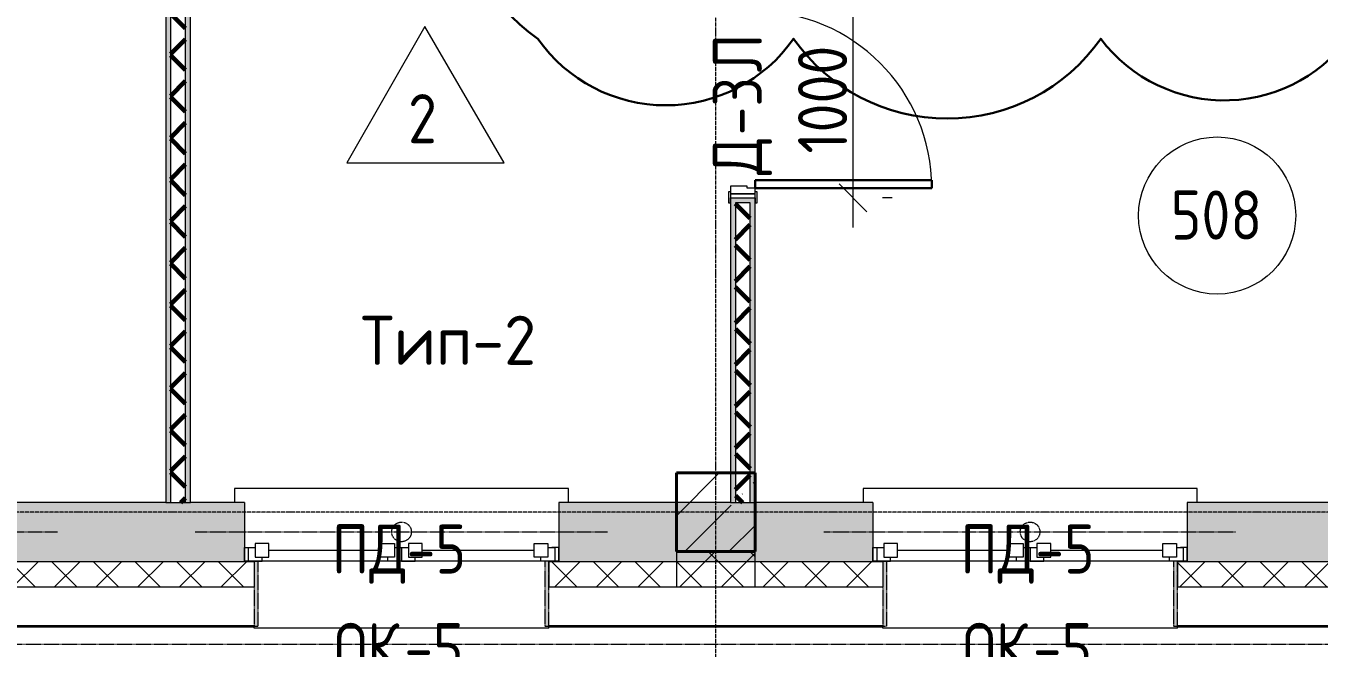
# Model space of a CAD drawing. Header units: millimetres. Extents: x -60946 to 138510, y -262288 to 24501.
# Drawn here: x 52097 to 58681, y -258000 to -254833 of the extents above; entities that cross this region are included whole.
import ezdxf

# ---------------------------------------------------------------- set-up
doc = ezdxf.new("R2010")
doc.units = ezdxf.units.MM
doc.linetypes.add('ADSK_Линия сетки', pattern=[25, 20, -2.5, 0, -2.5])
doc.linetypes.add('ADSK_Невидимые', pattern=[5, 3, -2])
for name, color, linetype, lineweight in [('2)Тип-2', 3, 'Continuous', 60), ('_ Окна', 7, 'Continuous', 18), ('Двери', 7, 'Continuous', 9), ('Марки дверей', 7, 'Continuous', 20), ('Марки окон', 7, 'Continuous', 20), ('Марки помещений', 7, 'Continuous', 20), ('Несущие колонны', 7, 'Continuous', 18), ('Обобщенные модели', 7, 'ADSK_Невидимые', 18), ('Окна', 7, 'Continuous', 9), ('Оси', 7, 'Continuous', 9), ('Панели витража', 7, 'Continuous', 9), ('Размеры', 7, 'Continuous', 9), ('Стены внутренние', 7, 'Continuous', 18), ('Стены наружные', 7, 'Continuous', 18), ('Стены несущие', 7, 'Continuous', 30), ('Стены отделка', 7, 'Continuous', 30), ('Стены штриховка', 7, 'Continuous', 9)]:
    doc.layers.add(name, color=color, linetype=linetype, lineweight=lineweight)
doc.layers.add('2)Тип-4', color=7, linetype='Continuous', lineweight=30, true_color=0x0080c0)
doc.styles.add('GOST Common_2', font='', dxfattribs={"width": 0.9, "height": 250})
doc.styles.add('GOST Common_4', font='', dxfattribs={"height": 250})
doc.styles.get('GOST Common_2').set_extended_font_data('GOST Common')
doc.styles.get('GOST Common_4').set_extended_font_data('GOST Common')
doc.dimstyles.new('ADSK_Основной_2_5_мм', dxfattribs={"dimscale": 304.8, "dimtxt": 251.428749, "dimasz": 0.463911, "dimexe": 0.492126, "dimexo": 0.984252, "dimgap": 0.098425, "dimtad": 1, "dimrnd": 0.01, "dimdsep": 46, "dimtxsty": 'GOST Common_2', "dimblk1": 'OBLIQUE', "dimblk2": 'OBLIQUE', "dimsah": 1, "dimcen": 0.09, "dimdle": 0.492126, "dimazin": 2, "dimtfac": 1, "dimtdec": 4, "dimtix": 1, "dimtmove": 0, "dimatfit": 3, "dimfxl": 1, "dimtvp": 1, "dimtolj": 1, "dimtzin": 0, "dimlwd": 20, "dimlwe": 20, "dimarcsym": 2})
pattern_1 = [(45, (9.36, -250313.7), (-106.066, 106.066), []), (135, (9.36, -250313.7), (-106.066, -106.066), [])]

# ---------------------------------------------------------------- blocks, each defined once
blk = doc.blocks.new('ADSK_КолоннаЖБ_Прямоугольная - 400x400 мм-1807143-Маркировочный 5-й')
at = {"layer": 'Несущие колонны', "lineweight": 40}
for p, q in [((-200, 200), (200, 200)), ((-200, -200), (-200, 200)), ((200, 200), (200, -200)), ((200, -200), (-200, -200))]:
    blk.add_line(p, q, dxfattribs=at)
blk = doc.blocks.new('ОКНО L03 _2СТ_RS - ОК-5_1600х2000h-3556615-Маркировочный 5-й')
at = {"layer": '_ Окна'}
for p, q in [((-838.1, 149), (-838.1, 79)), ((-838.1, 149), (-833.1, 149)), ((-818.1, 149), (-748.1, 149)), ((-818.1, 79), (-818.1, 149)), ((-748.1, 149), (-748.1, 129)), ((-108.1, 149), (-108.1, 129)), ((-38.1, 149), (-108.1, 149)), ((-38.1, 79), (-38.1, 149)), ((-38.1, 149), (31.9, 149)), ((-38.1, 79), (-38.1, 149)), ((31.9, 149), (31.9, 129)), ((671.9, 149), (671.9, 129)), ((741.9, 149), (671.9, 149)), ((741.9, 79), (741.9, 149)), ((761.9, 149), (756.9, 149)), ((761.9, 149), (761.9, 79)), ((-838.1, 79), (-803.1, 79)), ((-783.1, 79), (-818.1, 79)), ((-783.1, 59), (-783.1, 129)), ((-783.1, 129), (-713.1, 129)), ((-713.1, 129), (-713.1, 59)), ((-713.1, 94), (-143.1, 94)), ((-143.1, 129), (-143.1, 59)), ((-73.1, 129), (-143.1, 129)), ((-73.1, 59), (-73.1, 129)), ((-38.1, 79), (-73.1, 79)), ((-3.1, 79), (-38.1, 79)), ((-3.1, 59), (-3.1, 129)), ((-3.1, 129), (66.9, 129)), ((66.9, 129), (66.9, 59)), ((66.9, 94), (636.9, 94)), ((636.9, 129), (636.9, 59)), ((706.9, 129), (636.9, 129)), ((706.9, 59), (706.9, 129)), ((741.9, 79), (706.9, 79)), ((761.9, 79), (726.9, 79)), ((-713.1, 59), (-783.1, 59)), ((-143.1, 59), (-73.1, 59)), ((66.9, 59), (-3.1, 59)), ((636.9, 59), (706.9, 59))]:
    blk.add_line(p, q, dxfattribs=at)
blk = doc.blocks.new('Подоконник_ - ПД-5-3556619-Маркировочный 5-й')
at = {"layer": 'Окна'}
for p, q in [((-850, -229), (-850, -300)), ((850, -300), (850, -229)), ((-850, -300), (850, -300))]:
    blk.add_line(p, q, dxfattribs=at)
blk = doc.blocks.new('Отлив_ - ОЦC-V2-Маркировочный 5-й')
at = {"layer": 'Окна'}
for p, q in [((-750, 341), (-750, 333.5)), ((-750, 341), (750, 341)), ((-750, 341), (750, 341)), ((750, 341), (750, 333.5)), ((-730, 0), (730, 0))]:
    blk.add_line(p, q, dxfattribs=at)
blk = doc.blocks.new('Дверь однопольная медицин облиц CPL - Д-3Л 1000х2200 Дверной блок однопольный глухой_ левое открывание-2653059-Маркировочный 5-й')
at = {"layer": 'Двери', "lineweight": 30}
for p, q in [((450, 962.5), (410, 962.5)), ((410, 962.5), (410, 62.5)), ((450, 62.5), (450, 962.5)), ((410, 62.5), (450, 62.5))]:
    blk.add_line(p, q, dxfattribs=at)
at = {"layer": 'Двери'}
for p, q in [((-525, 72.5), (-525, 62.5)), ((-470, 72.5), (-525, 72.5)), ((-470, 62.5), (-470, 72.5)), ((525, 72.5), (470, 72.5)), ((470, 72.5), (470, 62.5)), ((525, 62.5), (525, 72.5)), ((-525, 62.5), (-500, 62.5)), ((-480, 62.5), (-500, 62.5)), ((-500, 62.5), (-500, -62.5)), ((-450, 62.5), (-480, 62.5)), ((-480, 62.5), (-480, -62.5)), ((-480, -62.5), (-480, 62.5)), ((-450, 22.5), (-450, 62.5)), ((-440, 22.5), (-450, 22.5)), ((-440, -62.5), (-440, 22.5)), ((450, 22.5), (440, 22.5)), ((440, 22.5), (440, -62.5)), ((480, 62.5), (450, 62.5)), ((450, 62.5), (450, 22.5)), ((480, -62.5), (480, 62.5)), ((500, 62.5), (480, 62.5)), ((480, 62.5), (480, -62.5)), ((500, -62.5), (500, 62.5)), ((500, 62.5), (525, 62.5)), ((-500, -62.5), (-525, -62.5)), ((-525, -62.5), (-525, -72.5)), ((-500, -62.5), (-480, -62.5)), ((-480, -62.5), (-440, -62.5)), ((-470, -72.5), (-470, -62.5)), ((440, -62.5), (480, -62.5)), ((470, -62.5), (470, -72.5)), ((480, -62.5), (500, -62.5)), ((525, -62.5), (500, -62.5)), ((525, -72.5), (525, -62.5)), ((-525, -72.5), (-470, -72.5)), ((470, -72.5), (525, -72.5))]:
    blk.add_line(p, q, dxfattribs=at)
blk.add_arc((450, 62.5), 900, 90, 180, dxfattribs=at)
blk = doc.blocks.new('Системная панель - 1_Алюминиевая панель RAL 1013-3049550-Маркировочный 5-й')
at = {"layer": 'Панели витража', "lineweight": 18}
for p, q in [((24127.5, 2.5), (23927.5, 2.5)), ((23927.5, -2.5), (23927.5, 2.5)), ((24127.5, -2.5), (24127.5, 2.5)), ((25827.5, 2.5), (25627.5, 2.5)), ((25627.5, -2.5), (25627.5, 2.5)), ((25827.5, -2.5), (25827.5, 2.5)), ((29927.5, 2.5), (29027.5, 2.5)), ((29027.5, -2.5), (29027.5, 2.5)), ((23927.5, -2.5), (24127.5, -2.5)), ((25627.5, -2.5), (25827.5, -2.5)), ((29027.5, -2.5), (29927.5, -2.5))]:
    blk.add_line(p, q, dxfattribs=at)
blk = doc.blocks.new('Системная панель - 1_Алюминиевая панель RAL 1013-V10-Маркировочный 5-й')
at = {"layer": 'Панели витража', "lineweight": 18}
for p, q in [((450, 2.5), (-450, 2.5)), ((-450, 2.5), (-450, -2.5)), ((450, -2.5), (450, 2.5)), ((-450, -2.5), (450, -2.5))]:
    blk.add_line(p, q, dxfattribs=at)
blk = doc.blocks.new('Системная панель - 1_Алюминиевая панель гладкая RAL 1013-V9-Маркировочный 5-й')
at = {"layer": 'Панели витража', "lineweight": 18}
for p, q in [((100, 2.5), (-100, 2.5)), ((-100, 2.5), (-100, -2.5)), ((100, -2.5), (100, 2.5)), ((-100, -2.5), (100, -2.5))]:
    blk.add_line(p, q, dxfattribs=at)
blk = doc.blocks.new('Системная панель - 1_Алюминиевая панель RAL 1013-1325619-Маркировочный 5-й')
at = {"layer": 'Панели витража', "lineweight": 18}
for p, q in [((650, 2.5), (-650, 2.5)), ((-650, 2.5), (-650, -2.5)), ((650, -2.5), (650, 2.5)), ((-650, -2.5), (650, -2.5))]:
    blk.add_line(p, q, dxfattribs=at)
blk = doc.blocks.new('Обобщенные модели 7 - Обобщенные модели 7-1212709-Маркировочный 5-й')
at = {"layer": 'Обобщенные модели'}
h = blk.add_hatch(color=256, dxfattribs=at)
h.paths.add_polyline_path([(53270, -7574), (53270, -7244), (53250, -7244), (53250, -7574)])
h.paths.add_polyline_path([(54750, -7574), (54750, -7244), (54730, -7244), (54730, -7574)])
h = blk.add_hatch(color=256, dxfattribs=at)
h.paths.add_polyline_path([(56450, -7574), (56470, -7574), (56470, -7244), (56450, -7244)])
h.paths.add_polyline_path([(57950, -7574), (57950, -7244), (57930, -7244), (57930, -7574)])
for p, q in [((53270, -7244), (53250, -7244)), ((53250, -7244), (53250, -7574)), ((53270, -7574), (53270, -7244)), ((54750, -7244), (54730, -7244)), ((54730, -7244), (54730, -7574)), ((54750, -7574), (54750, -7244)), ((56470, -7244), (56450, -7244)), ((56450, -7244), (56450, -7574)), ((56470, -7574), (56470, -7244)), ((57950, -7244), (57930, -7244)), ((57930, -7244), (57930, -7574)), ((57950, -7574), (57950, -7244)), ((53250, -7574), (53270, -7574)), ((54730, -7574), (54750, -7574)), ((56450, -7574), (56470, -7574)), ((57930, -7574), (57950, -7574))]:
    blk.add_line(p, q, dxfattribs=at)
blk = doc.blocks.new('Обобщенные модели 13 - Обобщенные модели 1-3016844-Маркировочный 5-й')
at = {"layer": 'Обобщенные модели'}
blk.add_line((61889.5, -7667.5), (-3637.6, -7667.5), dxfattribs=at)
blk = doc.blocks.new('BS_Перемычка металлическая - BS_Перемычка металлическая-3881251-Маркировочный 5-й')
at = {"layer": 'Обобщенные модели', "linetype": 'ADSK_Невидимые', "lineweight": 18}
blk.add_line((-1050, 0), (1050, 0), dxfattribs=at)
blk.add_circle((0, 0), 50, dxfattribs=at)
blk = doc.blocks.new('ADSK_Марка_Помещение_ОдноЗначение - Номер-159740-Маркировочный 5-й')
at = {"layer": 'Марки помещений'}
blk.add_circle((0, 0), 4, dxfattribs=at)
blk = doc.blocks.new('_Oblique')
at = {"color": 0, "linetype": 'ByBlock', "lineweight": -2}
blk.add_line((-0.5, -0.5), (0.5, 0.5), dxfattribs=at)
blk = doc.blocks.new('*D6883')
at = {"layer": 'Defpoints', "color": 0, "transparency": 16777216}
for p in [(56207.9, -254708.7), (56307.9, -254708.7), (56207.9, -255708.7)]:
    blk.add_point(p, dxfattribs=at)
at = {"layer": 'Размеры', "color": 0, "lineweight": 20, "transparency": 16777216}
for p, q in [((56307.9, -255858.7), (56307.9, -254558.7)), ((56507.9, -254708.7), (56457.9, -254708.7)), ((56507.9, -255708.7), (56457.9, -255708.7))]:
    blk.add_line(p, q, dxfattribs=at)
at = {"layer": 'Размеры', "color": 0, "lineweight": 20, "transparency": 16777216, "xscale": 141.4, "yscale": 141.4, "zscale": 141.4}
for p, rotation in [((56307.9, -254708.7), 90), ((56307.9, -255708.7), 270)]:
    blk.add_blockref('_Oblique', p, dxfattribs=dict(at, rotation=rotation))
at = {"layer": 'Размеры', "color": 0, "lineweight": 9, "transparency": 16777216, "insert": (56152.9, -255208.7), "char_height": 250, "width": 700.591, "attachment_point": 5, "rotation": 90, "style": 'GOST Common_2'}
blk.add_mtext('\\A1;1000', dxfattribs=at)
blk = doc.blocks.new('ADSK_Марка_Помещение_ТипПола_ГОСТ21-501-2011 - Отделка пола-1456712-Маркировочный 5-й')
at = {"layer": 'Марки помещений'}
for p, q in [((0, 6.934), (-3.965, 0)), ((4.041, 0), (0, 6.934)), ((-3.965, 0), (4.041, 0))]:
    blk.add_line(p, q, dxfattribs=at)

msp = doc.modelspace()

# ---------------------------------------------------------------- hatches: boundary and pattern name
at = {"layer": '2)Тип-2'}
h = msp.add_hatch(dxfattribs=at)
h.set_pattern_fill('FP_4', color=256, style=0, pattern_type=2)
h.set_pattern_definition(pattern_1)
h.paths.add_polyline_path([(55709.3615, -257258.7359), (55784.3615, -257258.7359), (55784.3615, -255733.7359), (55709.3615, -255733.7359)])
h.paths.add_polyline_path([(55784.3615, -254683.7359), (55784.3615, -251508.7359), (55709.3615, -251508.7359), (55709.3615, -254683.7359)])
h.paths.add_polyline_path([(55784.3615, -251108.7359), (55784.3615, -250833.7359), (55709.3615, -250833.7359), (55709.3615, -251108.7359)])
h = msp.add_hatch(color=256, dxfattribs=at)
h.paths.add_polyline_path([(55709.3615, -257258.7359), (55709.3615, -255733.7359), (55809.3615, -255733.7359), (55809.3615, -255708.7359), (55684.3615, -255708.7359), (55684.3615, -257258.7359)])
h.paths.add_polyline_path([(55684.3615, -254708.7359), (55809.3615, -254708.7359), (55809.3615, -254683.7359), (55709.3615, -254683.7359), (55709.3615, -251558.7359), (55684.3615, -251558.7359), (55684.3615, -252313.4587)])
h.paths.add_polyline_path([(55709.3615, -251108.7359), (55709.3615, -250858.7359), (55684.3615, -250858.7359), (55685.0249, -251108.7359)])
h = msp.add_hatch(color=256, dxfattribs=at)
h.paths.add_polyline_path([(55784.3615, -257258.7359), (55809.3615, -257258.7359), (55809.3615, -255733.7359), (55784.3615, -255733.7359)])
h.paths.add_polyline_path([(55784.3615, -254683.7359), (55809.3615, -254683.7359), (55809.3615, -254008.7359), (55784.3615, -254008.7359), (55784.3615, -254223.3363)])
h.paths.add_polyline_path([(55784.3615, -253933.7359), (55809.3615, -253933.7359), (55809.3615, -251558.7359), (55784.3615, -251558.7359), (55784.3615, -253586.7104)])
h.paths.add_polyline_path([(55809.3615, -251108.7359), (55809.3615, -250858.7359), (55784.3615, -250858.7359), (55784.3615, -251108.7359)])
for points in [[(52834.3615, -257258.7359), (52834.3615, -251558.7359), (52809.3615, -251558.7359), (52809.3615, -257258.7359)], [(52934.3615, -257258.7359), (52934.3615, -251558.7359), (52909.3615, -251558.7359), (52909.3615, -257258.7359)]]:
    msp.add_hatch(color=256, dxfattribs=at).paths.add_polyline_path(points)
h = msp.add_hatch(dxfattribs=at)
h.set_pattern_fill('FP_4', color=256, style=0, pattern_type=2)
h.set_pattern_definition(pattern_1)
h.paths.add_polyline_path([(52909.3615, -257258.7359), (52909.3615, -251558.7359), (52834.3615, -251558.7359), (52834.3615, -257258.7359)])
at = {"layer": 'Несущие колонны', "lineweight": 9}
h = msp.add_hatch(dxfattribs=at)
h.set_pattern_fill('FP_1', color=256, style=0, pattern_type=2)
h.set_pattern_definition([(45, (9.36, -250313.7), (-224.5064, 224.5064), []), (45, (233.87, -250313.7), (-224.5064, 224.5064), [396.875, -79.375, 3.353, -76.022])])
h.paths.add_polyline_path([(55685.0249, -257508.7359), (55809.3615, -257508.7359), (55809.3615, -257108.7359), (55409.3615, -257108.7359), (55409.3615, -257508.7359)])
at = {"layer": 'Стены внутренние', "lineweight": 9}
h = msp.add_hatch(dxfattribs=at)
h.set_pattern_fill('FP_2', color=256, style=0, pattern_type=2)
h.set_pattern_definition([(45, (9.36, -250313.7), (84.18955, 308.69595), [396.875, -79.375, 3.353, -76.022])])
h.paths.add_polyline_path([(59259.3615, -257558.7359), (59259.3615, -257557.7359), (59209.3615, -257557.7359), (59209.3615, -257258.7359), (58009.3615, -257258.7359), (58009.3615, -257557.7359), (57959.3615, -257558.7359)])
h.paths.add_polyline_path([(56459.3615, -257558.7359), (56459.3615, -257557.7359), (56409.3615, -257557.7359), (56409.3615, -257258.7359), (54809.3615, -257258.7359), (54809.3615, -257557.7359), (55685.0249, -257558.7359)])
h.paths.add_polyline_path([(60759.3615, -257558.7359), (61559.3615, -257558.7359), (61559.3615, -257508.7359), (61409.3615, -257508.7359), (61409.3615, -257258.7359), (60809.3615, -257258.7359), (60809.3615, -257557.7359), (60759.3615, -257557.7359)])
h.paths.add_polyline_path([(48465.4571, -257558.7359), (50409.3615, -257557.7359), (50409.3615, -257258.7359), (48509.3615, -257258.7359), (48509.3615, -257557.7359), (48459.3615, -257558.7359)])
h.paths.add_polyline_path([(51959.3615, -257558.7359), (53209.3615, -257557.7359), (53209.3615, -257258.7359), (52009.3615, -257258.7359), (52009.3615, -257557.7359), (51959.3615, -257557.7359)])
h.paths.add_polyline_path([(46959.3615, -257558.7359), (46959.3615, -257557.7359), (46909.3615, -257557.7359), (46909.3615, -257258.7359), (45009.3615, -257258.7359), (45009.3615, -257557.7359), (45577.63, -257558.7359)])
h.paths.add_polyline_path([(43459.3615, -257558.7359), (43459.3615, -257557.7359), (43409.3615, -257557.7359), (43409.3615, -257258.7359), (42209.3615, -257258.7359), (42209.3615, -257557.7359), (42689.8029, -257558.7359)])
h.paths.add_polyline_path([(36159.3615, -257558.7359), (37409.3615, -257557.7359), (37409.3615, -257258.7359), (36209.3615, -257258.7359), (36209.3615, -257557.7359), (36159.3615, -257557.7359)])
h.paths.add_polyline_path([(38959.3615, -257558.7359), (40609.3615, -257557.7359), (40609.3615, -257258.7359), (39009.3615, -257258.7359), (39009.3615, -257557.7359), (38959.3615, -257557.7359)])
h.paths.add_polyline_path([(34026.3216, -257558.7359), (34609.3615, -257557.7359), (34609.3615, -257258.7359), (33009.3615, -257258.7359), (33009.3615, -257557.7359), (32959.3615, -257558.7359)])
h.paths.add_polyline_path([(24734.3615, -257558.7359), (25409.3615, -257557.7359), (25409.3615, -257258.7359), (24734.3615, -257258.7359), (24734.3615, -257557.7359)])
h.paths.add_polyline_path([(31459.3615, -257558.7359), (31459.3615, -257557.7359), (31409.3615, -257557.7359), (31409.3615, -257258.7359), (30209.3615, -257258.7359), (30209.3615, -257557.7359), (31138.4945, -257558.7359)])
h.paths.add_polyline_path([(28659.3615, -257558.7359), (28659.3615, -257557.7359), (28609.3615, -257557.7359), (28609.3615, -257258.7359), (27009.3615, -257258.7359), (27009.3615, -257557.7359), (28250.6673, -257558.7359)])
h.paths.add_polyline_path([(-2990.6385, -257558.7359), (-721.5569, -257558.7359), (-721.5569, -257258.7359), (-2990.6385, -257258.7359), (-2990.6385, -257508.7359)])
at = {"layer": 'Стены наружные', "lineweight": 9}
h = msp.add_hatch(dxfattribs=at)
h.set_pattern_fill('FP_4', color=256, style=0, pattern_type=2)
h.set_pattern_definition(pattern_1)
h.paths.add_polyline_path([(60759.3615, -257688.7359), (61809.3615, -257688.7359), (61809.3615, -257558.7359), (60759.3615, -257558.7359)])
h.paths.add_polyline_path([(59259.3615, -257688.7359), (59259.3615, -257558.7359), (57959.3615, -257558.7359), (57959.3615, -257688.7359)])
h.paths.add_polyline_path([(40659.3615, -257688.7359), (40659.3615, -257558.7359), (38959.3615, -257558.7359), (38959.3615, -257688.7359), (39801.9758, -257688.7359)])
h.paths.add_polyline_path([(37459.3615, -257688.7359), (37459.3615, -257558.7359), (36159.3615, -257558.7359), (36159.3615, -257688.7359), (36914.1487, -257688.7359)])
h.paths.add_polyline_path([(42159.3615, -257688.7359), (43459.3615, -257688.7359), (43459.3615, -257558.7359), (42159.3615, -257558.7359)])
h.paths.add_polyline_path([(48465.4571, -257688.7359), (50459.3615, -257688.7359), (50459.3615, -257558.7359), (48459.3615, -257558.7359), (48459.3615, -257688.7359)])
h.paths.add_polyline_path([(55685.0249, -257688.7359), (56459.3615, -257688.7359), (56459.3615, -257558.7359), (54759.3615, -257558.7359), (54759.3615, -257688.7359)])
h.paths.add_polyline_path([(44959.3615, -257688.7359), (46959.3615, -257688.7359), (46959.3615, -257558.7359), (44959.3615, -257558.7359)])
h.paths.add_polyline_path([(52797.1978, -257688.7359), (53259.3615, -257688.7359), (53259.3615, -257558.7359), (51959.3615, -257558.7359), (51959.3615, -257688.7359)])
h.paths.add_polyline_path([(28659.3615, -257688.7359), (28659.3615, -257558.7359), (26959.3615, -257558.7359), (26959.3615, -257688.7359), (28250.6673, -257688.7359)])
h.paths.add_polyline_path([(30159.3615, -257688.7359), (31459.3615, -257688.7359), (31459.3615, -257558.7359), (30159.3615, -257558.7359)])
h.paths.add_polyline_path([(32959.3615, -257688.7359), (34659.3615, -257688.7359), (34659.3615, -257558.7359), (32959.3615, -257558.7359)])
h.paths.add_polyline_path([(25362.8402, -257688.7359), (25459.3615, -257688.7359), (25459.3615, -257558.7359), (24734.3615, -257558.7359), (24734.3615, -257688.7359)])
h.paths.add_polyline_path([(-2990.6385, -257688.7359), (-721.5569, -257688.7359), (-721.5569, -257558.7359), (-2990.6385, -257558.7359)])
h = msp.add_hatch(dxfattribs=at)
h.set_pattern_fill('FP_4', color=256, style=0, pattern_type=2)
h.set_pattern_definition(pattern_1)
h.paths.add_polyline_path([(55685.0249, -257688.7359), (55809.3615, -257688.7359), (55809.3615, -257508.7359), (55409.3615, -257508.7359), (55409.3615, -257688.7359)])

# ---------------------------------------------------------------- linework, layer by layer
at = {"layer": '2)Тип-4', "color": 5}
msp.add_lwpolyline([(54703.3522, -254898.6592, -0.52056705), (54703.3522, -253317.0355, -0.52056705), (54703.3522, -252340.5892, -0.52056705), (54703.3522, -251429.4028, -0.52056705), (55651.4044, -251148.4364, -0.52056705), (57318.0879, -251148.4364, -0.52056705), (58799.5758, -251148.4364, -0.52056705), (58857.8415, -252026.7588, -0.52056705), (58857.8415, -253165.7612, -0.52056705), (58857.8415, -254854.9036, -0.52056705), (57568.9834, -254898.6592, -0.52056705), (56005.5335, -254898.6592, -0.52056705)], format="xyb", close=True, dxfattribs=at)
at = {"layer": 'Несущие колонны', "lineweight": 9}
for p, q in [((55809.3615, -257108.7359), (55409.3615, -257108.7359)), ((55409.3615, -257108.7359), (55409.3615, -257508.7359)), ((55809.3615, -257508.7359), (55809.3615, -257108.7359)), ((55409.3615, -257508.7359), (55809.3615, -257508.7359))]:
    msp.add_line(p, q, dxfattribs=at)
at = {"layer": 'Оси', "color": 253, "linetype": 'ADSK_Линия сетки', "lineweight": 5, "true_color": 0xaaaaaa}
for p, q in [((55609.3615, -261287.5872), (55609.3615, -240286.2598)), ((62528.5982, -257308.7359), (-25230.7352, -257308.7359))]:
    msp.add_line(p, q, dxfattribs=at)
at = {"layer": 'Стены несущие', "lineweight": 9}
for p, q in [((52809.3615, -251583.7359), (52809.3615, -257258.7359)), ((52934.3615, -257258.7359), (52934.3615, -251583.7359)), ((55684.3615, -255708.7359), (55684.3615, -257258.7359)), ((55809.3615, -257258.7359), (55809.3615, -255708.7359)), ((52809.3615, -257258.7359), (52009.3615, -257258.7359)), ((53209.3615, -257258.7359), (52934.3615, -257258.7359)), ((53209.3615, -257258.7359), (53209.3615, -257557.7359)), ((55684.3615, -257258.7359), (54809.3615, -257258.7359)), ((54809.3615, -257258.7359), (54809.3615, -257557.7359)), ((56409.3615, -257258.7359), (55809.3615, -257258.7359)), ((56409.3615, -257258.7359), (56409.3615, -257557.7359)), ((59209.3615, -257258.7359), (58009.3615, -257258.7359)), ((58009.3615, -257258.7359), (58009.3615, -257557.7359)), ((53259.3615, -257557.7359), (53209.3615, -257557.7359)), ((53259.3615, -257558.7359), (53259.3615, -257557.7359)), ((54809.3615, -257557.7359), (54759.3615, -257557.7359)), ((54759.3615, -257558.7359), (54759.3615, -257557.7359)), ((56459.3615, -257557.7359), (56409.3615, -257557.7359)), ((56459.3615, -257558.7359), (56459.3615, -257557.7359)), ((58009.3615, -257557.7359), (57959.3615, -257557.7359)), ((57959.3615, -257558.7359), (57959.3615, -257557.7359))]:
    msp.add_line(p, q, dxfattribs=at)
at = {"layer": 'Стены отделка', "lineweight": 9}
for p, q in [((53259.3615, -257558.7359), (53259.3615, -257688.7359)), ((54759.3615, -257558.7359), (54759.3615, -257688.7359)), ((55809.3615, -257508.7359), (55409.3615, -257508.7359)), ((55409.3615, -257508.7359), (55409.3615, -257688.7359)), ((55809.3615, -257688.7359), (55809.3615, -257508.7359)), ((56459.3615, -257558.7359), (56459.3615, -257688.7359)), ((57959.3615, -257558.7359), (57959.3615, -257688.7359)), ((51959.3615, -257688.7359), (53259.3615, -257688.7359)), ((54759.3615, -257688.7359), (56459.3615, -257688.7359)), ((57959.3615, -257688.7359), (59259.3615, -257688.7359))]:
    msp.add_line(p, q, dxfattribs=at)
at = {"layer": 'Стены штриховка', "lineweight": 9}
for p, q in [((52834.3615, -257258.7359), (52834.3615, -251558.7359)), ((52909.3615, -257258.7359), (52909.3615, -251558.7359)), ((55709.3615, -255733.7359), (55709.3615, -257258.7359)), ((55784.3615, -255733.7359), (55709.3615, -255733.7359)), ((55784.3615, -257258.7359), (55784.3615, -255733.7359)), ((52809.3615, -257258.7359), (52934.3615, -257258.7359)), ((55684.3615, -257258.7359), (55809.3615, -257258.7359)), ((51959.3615, -257558.7359), (53259.3615, -257558.7359)), ((54759.3615, -257558.7359), (56459.3615, -257558.7359)), ((57959.3615, -257558.7359), (59259.3615, -257558.7359))]:
    msp.add_line(p, q, dxfattribs=at)

# ---------------------------------------------------------------- block references
at = {"layer": 'Двери', "rotation": 269.9999999999997}
msp.add_blockref('Дверь однопольная медицин облиц CPL - Д-3Л 1000х2200 Дверной блок однопольный глухой_ левое открывание-2653059-Маркировочный 5-й', (55746.8615, -255208.7359), dxfattribs=at)
at = {"layer": 'Марки помещений', "xscale": 99.99999999999993, "yscale": 99.99999999999993, "zscale": 99.99999999999993}
for name, p in [('ADSK_Марка_Помещение_ТипПола_ГОСТ21-501-2011 - Отделка пола-1456712-Маркировочный 5-й', (54128.0542, -255530.5779)), ('ADSK_Марка_Помещение_ОдноЗначение - Номер-159740-Маркировочный 5-й', (58161.7648, -255798.681))]:
    msp.add_blockref(name, p, dxfattribs=at)
at = {"layer": 'Несущие колонны', "lineweight": 40, "rotation": 89.9999999999999}
msp.add_blockref('ADSK_КолоннаЖБ_Прямоугольная - 400x400 мм-1807143-Маркировочный 5-й', (55609.3615, -257308.7359), dxfattribs=at)
at = {"layer": 'Обобщенные модели'}
for name in ['Обобщенные модели 13 - Обобщенные модели 1-3016844-Маркировочный 5-й', 'Обобщенные модели 7 - Обобщенные модели 7-1212709-Маркировочный 5-й']:
    msp.add_blockref(name, (9.3615, -250313.7049), dxfattribs=at)
at = {"layer": 'Обобщенные модели', "linetype": 'ADSK_Невидимые', "lineweight": 18}
for p in [(51209.3615, -257408.7359), (54009.3615, -257408.7359), (57209.3615, -257408.7359)]:
    msp.add_blockref('BS_Перемычка металлическая - BS_Перемычка металлическая-3881251-Маркировочный 5-й', p, dxfattribs=at)
at = {"layer": 'Окна', "color": 7, "true_color": 0xffffff, "rotation": 180}
for p in [(54009.3615, -257487.7359), (57209.3615, -257487.7359)]:
    msp.add_blockref('Подоконник_ - ПД-5-3556619-Маркировочный 5-й', p, dxfattribs=at)
at = {"layer": 'Окна', "rotation": 180}
for name, p in [('ОКНО L03 _2СТ_RS - ОК-5_1600х2000h-3556615-Маркировочный 5-й', (53971.2615, -257408.7359)), ('ОКНО L03 _2СТ_RS - ОК-5_1600х2000h-3556615-Маркировочный 5-й', (57171.2615, -257408.7359)), ('Отлив_ - ОЦC-V2-Маркировочный 5-й', (54009.3615, -257557.7359)), ('Отлив_ - ОЦC-V2-Маркировочный 5-й', (57209.3615, -257557.7359))]:
    msp.add_blockref(name, p, dxfattribs=at)
at = {"layer": 'Панели витража', "lineweight": 18}
msp.add_blockref('Системная панель - 1_Алюминиевая панель RAL 1013-3049550-Маркировочный 5-й', (29131.8615, -257888.7359), dxfattribs=at)
at = {"layer": 'Панели витража'}
for name, p in [('Системная панель - 1_Алюминиевая панель гладкая RAL 1013-V9-Маркировочный 5-й', (52059.3615, -257888.7359)), ('Системная панель - 1_Алюминиевая панель RAL 1013-V10-Маркировочный 5-й', (52609.3615, -257888.7359)), ('Системная панель - 1_Алюминиевая панель RAL 1013-1325619-Маркировочный 5-й', (55609.3615, -257888.7359)), ('Системная панель - 1_Алюминиевая панель гладкая RAL 1013-V9-Маркировочный 5-й', (56359.3615, -257888.7359)), ('Системная панель - 1_Алюминиевая панель гладкая RAL 1013-V9-Маркировочный 5-й', (58059.3615, -257888.7359))]:
    msp.add_blockref(name, p, dxfattribs=at)

# ---------------------------------------------------------------- texts
at = {"layer": '2)Тип-2', "color": 116, "lineweight": 30, "true_color": 0x008040, "insert": (53801.3611, -256308.5257), "char_height": 250, "width": 673.4175, "attachment_point": 1, "style": 'GOST Common_4'}
msp.add_mtext('Тип-2', dxfattribs=at)
at = {"layer": 'Марки дверей', "lineweight": 5, "char_height": 250, "attachment_point": 1, "rotation": 90, "style": 'GOST Common_2'}
for s, insert, width in [('\\fGOST Common|b0|i0|c204|p34|;\\W.9;Л', (55593.7348, -255069.0312), 223.670812), ('-3', (55593.7348, -255390.4999), 389.620125), ('\\fGOST Common|b0|i0|c204|p34|;\\W.9;Д', (55593.7348, -255592.9062), 245.316375)]:
    msp.add_mtext(s, dxfattribs=dict(at, insert=insert, width=width))
at = {"layer": 'Марки окон', "lineweight": 5, "char_height": 250, "attachment_point": 1, "style": 'GOST Common_2'}
for s, insert, width in [('ПД', (53654.7541, -257370.7228), 461.772), ('ПД', (56854.7541, -257370.7228), 461.772), ('-5', (54035.7541, -257370.7228), 389.620125), ('-5', (57235.7541, -257370.7228), 389.620125), ('ОК', (53666.4541, -257872.2172), 432.91125), ('-5', (54023.6416, -257872.2172), 389.620125), ('ОК', (56866.4541, -257872.2172), 432.91125), ('-5', (57223.6416, -257872.2172), 389.620125)]:
    msp.add_mtext(s, dxfattribs=dict(at, insert=insert, width=width))
at = {"layer": 'Марки помещений', "lineweight": 9, "char_height": 250, "attachment_point": 1, "style": 'GOST Common_2'}
for s, insert, width in [('\\fGOST Common|b0|i0|c204|p34|;\\W.9;2', (54042.7218, -255180.5687), 194.810062), ('508', (57925.5075, -255670.9559), 584.430187)]:
    msp.add_mtext(s, dxfattribs=dict(at, insert=insert, width=width))

# ---------------------------------------------------------------- dimensions: what is measured, and where the dimension line sits
at = {"layer": 'Размеры', "lineweight": 9}
dim = msp.add_linear_dim(base=(56307.9086, -254708.7359), p1=(56207.9237, -255708.7359), p2=(56207.9237, -254708.7359), angle=90, dimstyle='ADSK_Основной_2_5_мм', override={"dimpost": '<>', "dimfxl": 1000}, dxfattribs=at)
dim.commit()
dim.dimension.update_dxf_attribs({"geometry": '*D6883', "text_midpoint": (56152.9086, -255208.7359)})

doc.saveas('drawing.dxf')
